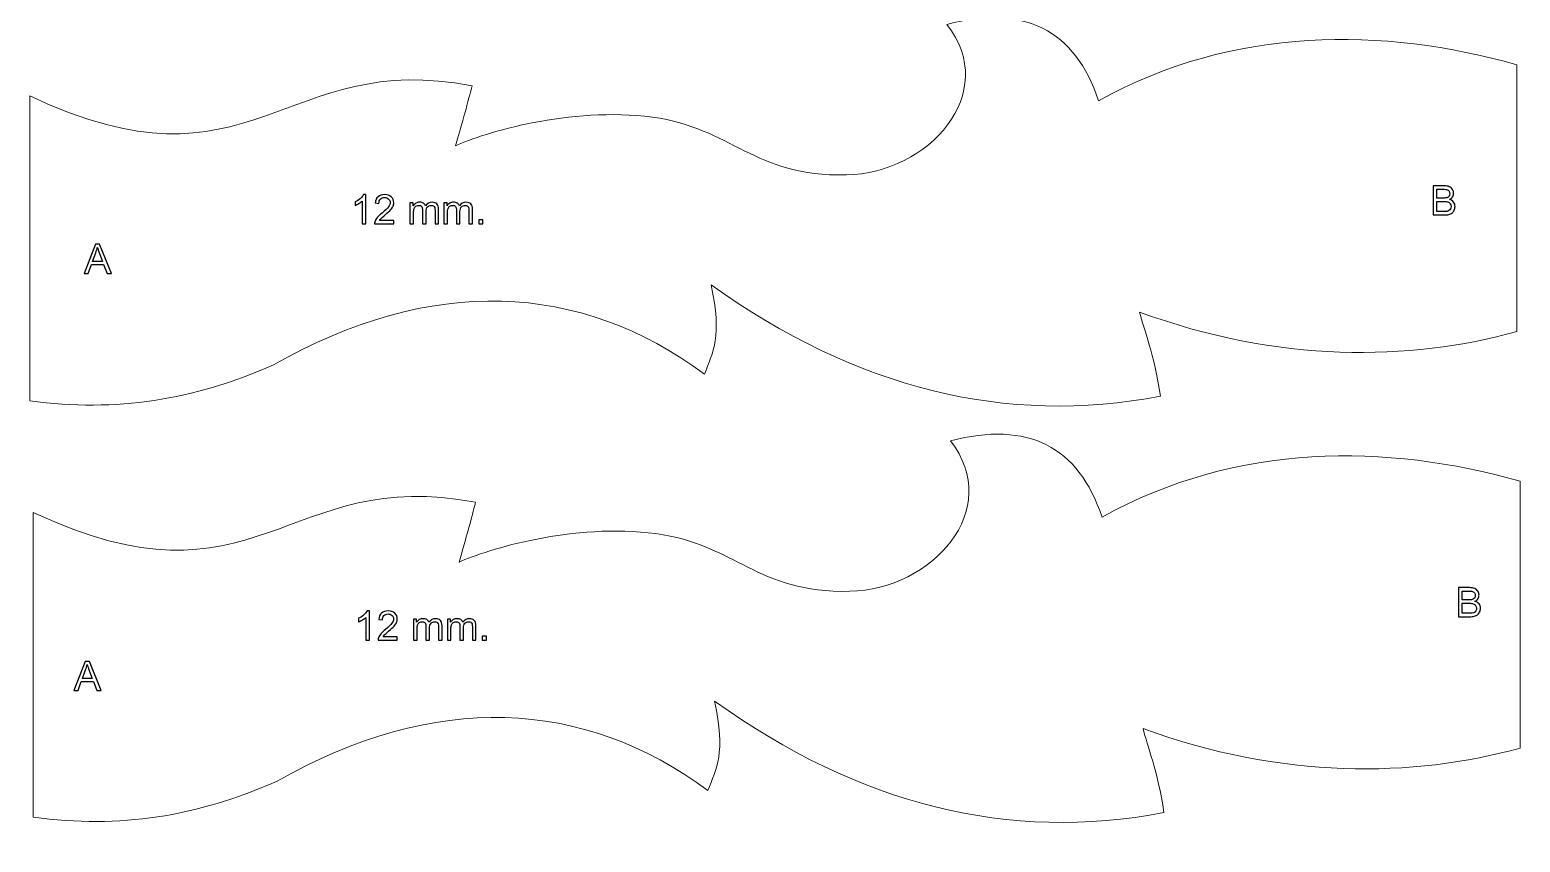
# Model space of a CAD drawing. Header units: centimetres. Extents: x -109.1 to -53.6, y -10 to 49.4.
# Drawn here: x -80.05 to -64.55, y 10.84 to 19.29 of the extents above; entities that cross this region are included whole.
import ezdxf

# ---------------------------------------------------------------- set-up
doc = ezdxf.new("R2010")
doc.units = ezdxf.units.CM
doc.header["$MEASUREMENT"] = 0
doc.layers.add('layer 1', color=7, linetype='Continuous')

msp = doc.modelspace()

# ---------------------------------------------------------------- linework, layer by layer
at = {"layer": 'layer 1', "color": 250, "lineweight": 20}
for points in [[(-80.04749, 18.60328), (-77.72445, 17.50511), (-77.41212, 19.09733), (-75.44757, 18.70823), (-75.44757, 18.70823), (-75.44757, 18.70823), (-75.50472, 18.48154), (-75.61903, 18.08529), (-75.61903, 18.08529), (-75.33091, 18.21797), (-74.42702, 18.49672), (-73.57305, 18.38246), (-73.57305, 18.38246), (-72.73971, 18.27096), (-72.52832, 17.76327), (-71.55567, 17.78232), (-71.55567, 17.78232), (-70.70209, 17.79904), (-69.9494, 18.63287), (-70.5098, 19.34824), (-70.5098, 19.34824), (-69.70293, 19.55677), (-69.17718, 19.29199), (-68.93253, 18.55394), (-68.93253, 18.55394), (-67.51855, 19.33712), (-65.97538, 19.3196), (-64.58377, 18.92855), (-64.58377, 18.92855), (-64.58377, 18.92855), (-64.58377, 16.15178), (-64.58377, 16.15178), (-64.58377, 16.15178), (-65.69308, 15.84069), (-67.07389, 15.82846), (-68.50532, 16.35465), (-68.50532, 16.35465), (-68.46142, 16.17198), (-68.35474, 15.9205), (-68.2882, 15.4802), (-68.2882, 15.4802), (-69.89783, 15.17191), (-71.45612, 15.55857), (-72.96308, 16.64022), (-72.96308, 16.64022), (-72.84363, 16.09314), (-72.94273, 15.94262), (-73.03171, 15.7086), (-73.03171, 15.7086), (-74.3232, 16.67208), (-75.87768, 16.73878), (-77.51228, 15.80578), (-77.51228, 15.80578), (-78.35665, 15.43679), (-79.13835, 15.31196), (-80.04749, 15.43072), (-80.04749, 15.43072), (-80.04749, 15.43072), (-80.04749, 18.60328), (-80.04749, 18.60328)], [(-80.01134, 14.27073), (-77.6883, 13.17256), (-77.37597, 14.76478), (-75.41142, 14.37568), (-75.41142, 14.37568), (-75.41142, 14.37568), (-75.46857, 14.14899), (-75.58288, 13.75274), (-75.58288, 13.75274), (-75.29476, 13.88542), (-74.39087, 14.16417), (-73.53689, 14.04991), (-73.53689, 14.04991), (-72.70357, 13.93841), (-72.49216, 13.43072), (-71.51952, 13.44977), (-71.51952, 13.44977), (-70.66595, 13.46649), (-69.91326, 14.30032), (-70.47365, 15.01569), (-70.47365, 15.01569), (-69.66677, 15.22422), (-69.14104, 14.95944), (-68.89638, 14.22139), (-68.89638, 14.22139), (-67.48239, 15.00457), (-65.93923, 14.98705), (-64.54762, 14.596), (-64.54762, 14.596), (-64.54762, 14.596), (-64.54762, 11.81923), (-64.54762, 11.81923), (-64.54762, 11.81923), (-65.65693, 11.50813), (-67.03775, 11.4959), (-68.46916, 12.0221), (-68.46916, 12.0221), (-68.42527, 11.83943), (-68.31858, 11.58794), (-68.25205, 11.14764), (-68.25205, 11.14764), (-69.86168, 10.83935), (-71.41997, 11.22601), (-72.92693, 12.30767), (-72.92693, 12.30767), (-72.80748, 11.76059), (-72.90659, 11.61006), (-72.99556, 11.37604), (-72.99556, 11.37604), (-74.28705, 12.33953), (-75.84152, 12.40623), (-77.47613, 11.47322), (-77.47613, 11.47322), (-78.32049, 11.10423), (-79.1022, 10.9794), (-80.01134, 11.09816), (-80.01134, 11.09816), (-80.01134, 11.09816), (-80.01134, 14.27073), (-80.01134, 14.27073)]]:
    msp.add_open_spline(points, degree=3, knots=[0, 0, 0, 0, 0.0625, 0.0625, 0.0625, 0.0625, 0.125, 0.125, 0.125, 0.125, 0.1875, 0.1875, 0.1875, 0.1875, 0.25, 0.25, 0.25, 0.25, 0.3125, 0.3125, 0.3125, 0.3125, 0.375, 0.375, 0.375, 0.375, 0.4375, 0.4375, 0.4375, 0.4375, 0.5, 0.5, 0.5, 0.5, 0.5625, 0.5625, 0.5625, 0.5625, 0.625, 0.625, 0.625, 0.625, 0.6875, 0.6875, 0.6875, 0.6875, 0.75, 0.75, 0.75, 0.75, 0.8125, 0.8125, 0.8125, 0.8125, 0.875, 0.875, 0.875, 0.875, 1, 1, 1, 1], dxfattribs=at)
at = {"layer": 'layer 1', "color": 142}
for points, knots in [([(-76.55229, 17.27331), (-76.55229, 17.27331), (-76.58954, 17.27331), (-76.58954, 17.27331), (-76.58954, 17.27331), (-76.58954, 17.27331), (-76.58954, 17.51038), (-76.58954, 17.51038), (-76.58954, 17.51038), (-76.59843, 17.50191), (-76.61028, 17.49344), (-76.62468, 17.48498), (-76.62468, 17.48498), (-76.63949, 17.47609), (-76.65262, 17.46974), (-76.66405, 17.4655), (-76.66405, 17.4655), (-76.66405, 17.4655), (-76.66405, 17.50149), (-76.66405, 17.50149), (-76.66405, 17.50149), (-76.6433, 17.51122), (-76.6251, 17.52308), (-76.60944, 17.53705), (-76.60944, 17.53705), (-76.59377, 17.55102), (-76.58277, 17.56456), (-76.57642, 17.57769), (-76.57642, 17.57769), (-76.57642, 17.57769), (-76.55229, 17.57769), (-76.55229, 17.57769), (-76.55229, 17.57769), (-76.55229, 17.57769), (-76.55229, 17.27331), (-76.55229, 17.27331)], [0, 0, 0, 0, 0.1, 0.1, 0.1, 0.1, 0.2, 0.2, 0.2, 0.2, 0.3, 0.3, 0.3, 0.3, 0.4, 0.4, 0.4, 0.4, 0.5, 0.5, 0.5, 0.5, 0.6, 0.6, 0.6, 0.6, 0.7, 0.7, 0.7, 0.7, 0.8, 0.8, 0.8, 0.8, 1, 1, 1, 1]), ([(-76.26146, 17.30929), (-76.26146, 17.30929), (-76.26146, 17.27331), (-76.26146, 17.27331), (-76.26146, 17.27331), (-76.26146, 17.27331), (-76.46212, 17.27331), (-76.46212, 17.27331), (-76.46212, 17.27331), (-76.46212, 17.2822), (-76.46085, 17.29109), (-76.45746, 17.29913), (-76.45746, 17.29913), (-76.45238, 17.31268), (-76.44434, 17.32623), (-76.43333, 17.33935), (-76.43333, 17.33935), (-76.4219, 17.3529), (-76.40582, 17.36814), (-76.38465, 17.38549), (-76.38465, 17.38549), (-76.35163, 17.41259), (-76.32919, 17.43375), (-76.31776, 17.44942), (-76.31776, 17.44942), (-76.30591, 17.4655), (-76.30041, 17.48032), (-76.30041, 17.49429), (-76.30041, 17.49429), (-76.30041, 17.50911), (-76.30549, 17.52138), (-76.31607, 17.53154), (-76.31607, 17.53154), (-76.32665, 17.5417), (-76.34062, 17.54678), (-76.35756, 17.54678), (-76.35756, 17.54678), (-76.37534, 17.54678), (-76.38973, 17.54128), (-76.40031, 17.5307), (-76.40031, 17.5307), (-76.41132, 17.52011), (-76.4164, 17.50487), (-76.41682, 17.48625), (-76.41682, 17.48625), (-76.41682, 17.48625), (-76.45492, 17.49006), (-76.45492, 17.49006), (-76.45492, 17.49006), (-76.45238, 17.51842), (-76.44265, 17.54043), (-76.42529, 17.55525), (-76.42529, 17.55525), (-76.40836, 17.57007), (-76.3855, 17.57769), (-76.35671, 17.57769), (-76.35671, 17.57769), (-76.3275, 17.57769), (-76.30464, 17.56964), (-76.28771, 17.55356), (-76.28771, 17.55356), (-76.27035, 17.53747), (-76.26188, 17.51715), (-76.26188, 17.49344), (-76.26188, 17.49344), (-76.26188, 17.48117), (-76.26442, 17.46931), (-76.2695, 17.45788), (-76.2695, 17.45788), (-76.27458, 17.44603), (-76.28263, 17.43375), (-76.29406, 17.42063), (-76.29406, 17.42063), (-76.30591, 17.40793), (-76.32496, 17.39015), (-76.35163, 17.36729), (-76.35163, 17.36729), (-76.37407, 17.34866), (-76.38804, 17.33596), (-76.39439, 17.32919), (-76.39439, 17.32919), (-76.40074, 17.32242), (-76.40624, 17.31607), (-76.41047, 17.30929), (-76.41047, 17.30929), (-76.41047, 17.30929), (-76.26146, 17.30929), (-76.26146, 17.30929)], [0, 0, 0, 0, 0.04347826, 0.04347826, 0.04347826, 0.04347826, 0.08695652, 0.08695652, 0.08695652, 0.08695652, 0.13043478, 0.13043478, 0.13043478, 0.13043478, 0.17391304, 0.17391304, 0.17391304, 0.17391304, 0.2173913, 0.2173913, 0.2173913, 0.2173913, 0.26086957, 0.26086957, 0.26086957, 0.26086957, 0.30434783, 0.30434783, 0.30434783, 0.30434783, 0.34782609, 0.34782609, 0.34782609, 0.34782609, 0.39130435, 0.39130435, 0.39130435, 0.39130435, 0.43478261, 0.43478261, 0.43478261, 0.43478261, 0.47826087, 0.47826087, 0.47826087, 0.47826087, 0.52173913, 0.52173913, 0.52173913, 0.52173913, 0.56521739, 0.56521739, 0.56521739, 0.56521739, 0.60869565, 0.60869565, 0.60869565, 0.60869565, 0.65217391, 0.65217391, 0.65217391, 0.65217391, 0.69565217, 0.69565217, 0.69565217, 0.69565217, 0.73913043, 0.73913043, 0.73913043, 0.73913043, 0.7826087, 0.7826087, 0.7826087, 0.7826087, 0.82608696, 0.82608696, 0.82608696, 0.82608696, 0.86956522, 0.86956522, 0.86956522, 0.86956522, 0.91304348, 0.91304348, 0.91304348, 0.91304348, 1, 1, 1, 1]), ([(-76.09382, 17.27331), (-76.09382, 17.27331), (-76.09382, 17.49302), (-76.09382, 17.49302), (-76.09382, 17.49302), (-76.09382, 17.49302), (-76.06038, 17.49302), (-76.06038, 17.49302), (-76.06038, 17.49302), (-76.06038, 17.49302), (-76.06038, 17.46212), (-76.06038, 17.46212), (-76.06038, 17.46212), (-76.0536, 17.4727), (-76.04429, 17.48159), (-76.03286, 17.48794), (-76.03286, 17.48794), (-76.02143, 17.49471), (-76.00873, 17.49768), (-75.99391, 17.49768), (-75.99391, 17.49768), (-75.97783, 17.49768), (-75.96428, 17.49429), (-75.95412, 17.48752), (-75.95412, 17.48752), (-75.94354, 17.48074), (-75.93634, 17.47143), (-75.93211, 17.45958), (-75.93211, 17.45958), (-75.91475, 17.48498), (-75.89189, 17.49768), (-75.86437, 17.49768), (-75.86437, 17.49768), (-75.84236, 17.49768), (-75.82585, 17.49175), (-75.814, 17.4799), (-75.814, 17.4799), (-75.80214, 17.46762), (-75.79622, 17.44899), (-75.79622, 17.42402), (-75.79622, 17.42402), (-75.79622, 17.42402), (-75.79622, 17.27331), (-75.79622, 17.27331), (-75.79622, 17.27331), (-75.79622, 17.27331), (-75.83347, 17.27331), (-75.83347, 17.27331), (-75.83347, 17.27331), (-75.83347, 17.27331), (-75.83347, 17.41174), (-75.83347, 17.41174), (-75.83347, 17.41174), (-75.83347, 17.42656), (-75.83474, 17.43714), (-75.83686, 17.44391), (-75.83686, 17.44391), (-75.8394, 17.45026), (-75.84363, 17.45577), (-75.84998, 17.45958), (-75.84998, 17.45958), (-75.85633, 17.46339), (-75.86395, 17.4655), (-75.87242, 17.4655), (-75.87242, 17.4655), (-75.88808, 17.4655), (-75.90078, 17.46042), (-75.91094, 17.45026), (-75.91094, 17.45026), (-75.9211, 17.4401), (-75.92618, 17.42359), (-75.92618, 17.40073), (-75.92618, 17.40073), (-75.92618, 17.40073), (-75.92618, 17.27331), (-75.92618, 17.27331), (-75.92618, 17.27331), (-75.92618, 17.27331), (-75.96343, 17.27331), (-75.96343, 17.27331), (-75.96343, 17.27331), (-75.96343, 17.27331), (-75.96343, 17.41597), (-75.96343, 17.41597), (-75.96343, 17.41597), (-75.96343, 17.43248), (-75.9664, 17.44476), (-75.97232, 17.45323), (-75.97232, 17.45323), (-75.97867, 17.46127), (-75.98841, 17.4655), (-76.00238, 17.4655), (-76.00238, 17.4655), (-76.01254, 17.4655), (-76.02228, 17.46296), (-76.03117, 17.45746), (-76.03117, 17.45746), (-76.04006, 17.45196), (-76.04683, 17.44391), (-76.05064, 17.43333), (-76.05064, 17.43333), (-76.05445, 17.42232), (-76.05657, 17.40708), (-76.05657, 17.38719), (-76.05657, 17.38719), (-76.05657, 17.38719), (-76.05657, 17.27331), (-76.05657, 17.27331), (-76.05657, 17.27331), (-76.05657, 17.27331), (-76.09382, 17.27331), (-76.09382, 17.27331)], [0, 0, 0, 0, 0.03448276, 0.03448276, 0.03448276, 0.03448276, 0.06896552, 0.06896552, 0.06896552, 0.06896552, 0.10344828, 0.10344828, 0.10344828, 0.10344828, 0.13793103, 0.13793103, 0.13793103, 0.13793103, 0.17241379, 0.17241379, 0.17241379, 0.17241379, 0.20689655, 0.20689655, 0.20689655, 0.20689655, 0.24137931, 0.24137931, 0.24137931, 0.24137931, 0.27586207, 0.27586207, 0.27586207, 0.27586207, 0.31034483, 0.31034483, 0.31034483, 0.31034483, 0.34482759, 0.34482759, 0.34482759, 0.34482759, 0.37931034, 0.37931034, 0.37931034, 0.37931034, 0.4137931, 0.4137931, 0.4137931, 0.4137931, 0.44827586, 0.44827586, 0.44827586, 0.44827586, 0.48275862, 0.48275862, 0.48275862, 0.48275862, 0.51724138, 0.51724138, 0.51724138, 0.51724138, 0.55172414, 0.55172414, 0.55172414, 0.55172414, 0.5862069, 0.5862069, 0.5862069, 0.5862069, 0.62068966, 0.62068966, 0.62068966, 0.62068966, 0.65517241, 0.65517241, 0.65517241, 0.65517241, 0.68965517, 0.68965517, 0.68965517, 0.68965517, 0.72413793, 0.72413793, 0.72413793, 0.72413793, 0.75862069, 0.75862069, 0.75862069, 0.75862069, 0.79310345, 0.79310345, 0.79310345, 0.79310345, 0.82758621, 0.82758621, 0.82758621, 0.82758621, 0.86206897, 0.86206897, 0.86206897, 0.86206897, 0.89655172, 0.89655172, 0.89655172, 0.89655172, 0.93103448, 0.93103448, 0.93103448, 0.93103448, 1, 1, 1, 1]), ([(-75.74118, 17.27331), (-75.74118, 17.27331), (-75.74118, 17.49302), (-75.74118, 17.49302), (-75.74118, 17.49302), (-75.74118, 17.49302), (-75.70774, 17.49302), (-75.70774, 17.49302), (-75.70774, 17.49302), (-75.70774, 17.49302), (-75.70774, 17.46212), (-75.70774, 17.46212), (-75.70774, 17.46212), (-75.70096, 17.4727), (-75.69165, 17.48159), (-75.68022, 17.48794), (-75.68022, 17.48794), (-75.66879, 17.49471), (-75.65609, 17.49768), (-75.64127, 17.49768), (-75.64127, 17.49768), (-75.62519, 17.49768), (-75.61164, 17.49429), (-75.60148, 17.48752), (-75.60148, 17.48752), (-75.5909, 17.48074), (-75.5837, 17.47143), (-75.57947, 17.45958), (-75.57947, 17.45958), (-75.56211, 17.48498), (-75.53925, 17.49768), (-75.51173, 17.49768), (-75.51173, 17.49768), (-75.48972, 17.49768), (-75.47321, 17.49175), (-75.46136, 17.4799), (-75.46136, 17.4799), (-75.4495, 17.46762), (-75.44358, 17.44899), (-75.44358, 17.42402), (-75.44358, 17.42402), (-75.44358, 17.42402), (-75.44358, 17.27331), (-75.44358, 17.27331), (-75.44358, 17.27331), (-75.44358, 17.27331), (-75.48083, 17.27331), (-75.48083, 17.27331), (-75.48083, 17.27331), (-75.48083, 17.27331), (-75.48083, 17.41174), (-75.48083, 17.41174), (-75.48083, 17.41174), (-75.48083, 17.42656), (-75.4821, 17.43714), (-75.48422, 17.44391), (-75.48422, 17.44391), (-75.48676, 17.45026), (-75.49099, 17.45577), (-75.49734, 17.45958), (-75.49734, 17.45958), (-75.50369, 17.46339), (-75.51131, 17.4655), (-75.51978, 17.4655), (-75.51978, 17.4655), (-75.53544, 17.4655), (-75.54814, 17.46042), (-75.5583, 17.45026), (-75.5583, 17.45026), (-75.56846, 17.4401), (-75.57354, 17.42359), (-75.57354, 17.40073), (-75.57354, 17.40073), (-75.57354, 17.40073), (-75.57354, 17.27331), (-75.57354, 17.27331), (-75.57354, 17.27331), (-75.57354, 17.27331), (-75.61079, 17.27331), (-75.61079, 17.27331), (-75.61079, 17.27331), (-75.61079, 17.27331), (-75.61079, 17.41597), (-75.61079, 17.41597), (-75.61079, 17.41597), (-75.61079, 17.43248), (-75.61376, 17.44476), (-75.61968, 17.45323), (-75.61968, 17.45323), (-75.62603, 17.46127), (-75.63577, 17.4655), (-75.64974, 17.4655), (-75.64974, 17.4655), (-75.6599, 17.4655), (-75.66964, 17.46296), (-75.67853, 17.45746), (-75.67853, 17.45746), (-75.68742, 17.45196), (-75.69419, 17.44391), (-75.698, 17.43333), (-75.698, 17.43333), (-75.70181, 17.42232), (-75.70393, 17.40708), (-75.70393, 17.38719), (-75.70393, 17.38719), (-75.70393, 17.38719), (-75.70393, 17.27331), (-75.70393, 17.27331), (-75.70393, 17.27331), (-75.70393, 17.27331), (-75.74118, 17.27331), (-75.74118, 17.27331)], [0, 0, 0, 0, 0.03448276, 0.03448276, 0.03448276, 0.03448276, 0.06896552, 0.06896552, 0.06896552, 0.06896552, 0.10344828, 0.10344828, 0.10344828, 0.10344828, 0.13793103, 0.13793103, 0.13793103, 0.13793103, 0.17241379, 0.17241379, 0.17241379, 0.17241379, 0.20689655, 0.20689655, 0.20689655, 0.20689655, 0.24137931, 0.24137931, 0.24137931, 0.24137931, 0.27586207, 0.27586207, 0.27586207, 0.27586207, 0.31034483, 0.31034483, 0.31034483, 0.31034483, 0.34482759, 0.34482759, 0.34482759, 0.34482759, 0.37931034, 0.37931034, 0.37931034, 0.37931034, 0.4137931, 0.4137931, 0.4137931, 0.4137931, 0.44827586, 0.44827586, 0.44827586, 0.44827586, 0.48275862, 0.48275862, 0.48275862, 0.48275862, 0.51724138, 0.51724138, 0.51724138, 0.51724138, 0.55172414, 0.55172414, 0.55172414, 0.55172414, 0.5862069, 0.5862069, 0.5862069, 0.5862069, 0.62068966, 0.62068966, 0.62068966, 0.62068966, 0.65517241, 0.65517241, 0.65517241, 0.65517241, 0.68965517, 0.68965517, 0.68965517, 0.68965517, 0.72413793, 0.72413793, 0.72413793, 0.72413793, 0.75862069, 0.75862069, 0.75862069, 0.75862069, 0.79310345, 0.79310345, 0.79310345, 0.79310345, 0.82758621, 0.82758621, 0.82758621, 0.82758621, 0.86206897, 0.86206897, 0.86206897, 0.86206897, 0.89655172, 0.89655172, 0.89655172, 0.89655172, 0.93103448, 0.93103448, 0.93103448, 0.93103448, 1, 1, 1, 1]), ([(-75.37796, 17.27331), (-75.37796, 17.27331), (-75.37796, 17.31564), (-75.37796, 17.31564), (-75.37796, 17.31564), (-75.37796, 17.31564), (-75.33562, 17.31564), (-75.33562, 17.31564), (-75.33562, 17.31564), (-75.33562, 17.31564), (-75.33562, 17.27331), (-75.33562, 17.27331), (-75.33562, 17.27331), (-75.33562, 17.27331), (-75.37796, 17.27331), (-75.37796, 17.27331)], [0, 0, 0, 0, 0.2, 0.2, 0.2, 0.2, 0.4, 0.4, 0.4, 0.4, 0.6, 0.6, 0.6, 0.6, 1, 1, 1, 1]), ([(-76.51613, 12.94076), (-76.51613, 12.94076), (-76.55338, 12.94076), (-76.55338, 12.94076), (-76.55338, 12.94076), (-76.55338, 12.94076), (-76.55338, 13.17783), (-76.55338, 13.17783), (-76.55338, 13.17783), (-76.56227, 13.16936), (-76.57412, 13.16089), (-76.58852, 13.15243), (-76.58852, 13.15243), (-76.60333, 13.14354), (-76.61646, 13.13719), (-76.62789, 13.13295), (-76.62789, 13.13295), (-76.62789, 13.13295), (-76.62789, 13.16894), (-76.62789, 13.16894), (-76.62789, 13.16894), (-76.60714, 13.17867), (-76.58894, 13.19053), (-76.57328, 13.2045), (-76.57328, 13.2045), (-76.55761, 13.21847), (-76.54661, 13.23201), (-76.54026, 13.24514), (-76.54026, 13.24514), (-76.54026, 13.24514), (-76.51613, 13.24514), (-76.51613, 13.24514), (-76.51613, 13.24514), (-76.51613, 13.24514), (-76.51613, 12.94076), (-76.51613, 12.94076)], [0, 0, 0, 0, 0.1, 0.1, 0.1, 0.1, 0.2, 0.2, 0.2, 0.2, 0.3, 0.3, 0.3, 0.3, 0.4, 0.4, 0.4, 0.4, 0.5, 0.5, 0.5, 0.5, 0.6, 0.6, 0.6, 0.6, 0.7, 0.7, 0.7, 0.7, 0.8, 0.8, 0.8, 0.8, 1, 1, 1, 1]), ([(-76.2253, 12.97674), (-76.2253, 12.97674), (-76.2253, 12.94076), (-76.2253, 12.94076), (-76.2253, 12.94076), (-76.2253, 12.94076), (-76.42596, 12.94076), (-76.42596, 12.94076), (-76.42596, 12.94076), (-76.42596, 12.94965), (-76.42469, 12.95854), (-76.4213, 12.96658), (-76.4213, 12.96658), (-76.41622, 12.98013), (-76.40818, 12.99368), (-76.39717, 13.0068), (-76.39717, 13.0068), (-76.38574, 13.02035), (-76.36966, 13.03559), (-76.34849, 13.05294), (-76.34849, 13.05294), (-76.31547, 13.08004), (-76.29303, 13.1012), (-76.2816, 13.11687), (-76.2816, 13.11687), (-76.26975, 13.13295), (-76.26425, 13.14777), (-76.26425, 13.16174), (-76.26425, 13.16174), (-76.26425, 13.17656), (-76.26933, 13.18883), (-76.27991, 13.19899), (-76.27991, 13.19899), (-76.29049, 13.20915), (-76.30446, 13.21423), (-76.3214, 13.21423), (-76.3214, 13.21423), (-76.33918, 13.21423), (-76.35357, 13.20873), (-76.36415, 13.19815), (-76.36415, 13.19815), (-76.37516, 13.18756), (-76.38024, 13.17232), (-76.38066, 13.1537), (-76.38066, 13.1537), (-76.38066, 13.1537), (-76.41876, 13.15751), (-76.41876, 13.15751), (-76.41876, 13.15751), (-76.41622, 13.18587), (-76.40649, 13.20788), (-76.38913, 13.2227), (-76.38913, 13.2227), (-76.3722, 13.23752), (-76.34934, 13.24514), (-76.32055, 13.24514), (-76.32055, 13.24514), (-76.29134, 13.24514), (-76.26848, 13.23709), (-76.25155, 13.22101), (-76.25155, 13.22101), (-76.23419, 13.20492), (-76.22572, 13.1846), (-76.22572, 13.16089), (-76.22572, 13.16089), (-76.22572, 13.14862), (-76.22826, 13.13676), (-76.23334, 13.12533), (-76.23334, 13.12533), (-76.23842, 13.11348), (-76.24647, 13.1012), (-76.2579, 13.08808), (-76.2579, 13.08808), (-76.26975, 13.07538), (-76.2888, 13.0576), (-76.31547, 13.03474), (-76.31547, 13.03474), (-76.33791, 13.01611), (-76.35188, 13.00341), (-76.35823, 12.99664), (-76.35823, 12.99664), (-76.36458, 12.98987), (-76.37008, 12.98352), (-76.37431, 12.97674), (-76.37431, 12.97674), (-76.37431, 12.97674), (-76.2253, 12.97674), (-76.2253, 12.97674)], [0, 0, 0, 0, 0.04347826, 0.04347826, 0.04347826, 0.04347826, 0.08695652, 0.08695652, 0.08695652, 0.08695652, 0.13043478, 0.13043478, 0.13043478, 0.13043478, 0.17391304, 0.17391304, 0.17391304, 0.17391304, 0.2173913, 0.2173913, 0.2173913, 0.2173913, 0.26086957, 0.26086957, 0.26086957, 0.26086957, 0.30434783, 0.30434783, 0.30434783, 0.30434783, 0.34782609, 0.34782609, 0.34782609, 0.34782609, 0.39130435, 0.39130435, 0.39130435, 0.39130435, 0.43478261, 0.43478261, 0.43478261, 0.43478261, 0.47826087, 0.47826087, 0.47826087, 0.47826087, 0.52173913, 0.52173913, 0.52173913, 0.52173913, 0.56521739, 0.56521739, 0.56521739, 0.56521739, 0.60869565, 0.60869565, 0.60869565, 0.60869565, 0.65217391, 0.65217391, 0.65217391, 0.65217391, 0.69565217, 0.69565217, 0.69565217, 0.69565217, 0.73913043, 0.73913043, 0.73913043, 0.73913043, 0.7826087, 0.7826087, 0.7826087, 0.7826087, 0.82608696, 0.82608696, 0.82608696, 0.82608696, 0.86956522, 0.86956522, 0.86956522, 0.86956522, 0.91304348, 0.91304348, 0.91304348, 0.91304348, 1, 1, 1, 1]), ([(-76.05766, 12.94076), (-76.05766, 12.94076), (-76.05766, 13.16047), (-76.05766, 13.16047), (-76.05766, 13.16047), (-76.05766, 13.16047), (-76.02422, 13.16047), (-76.02422, 13.16047), (-76.02422, 13.16047), (-76.02422, 13.16047), (-76.02422, 13.12957), (-76.02422, 13.12957), (-76.02422, 13.12957), (-76.01744, 13.14015), (-76.00813, 13.14904), (-75.9967, 13.15539), (-75.9967, 13.15539), (-75.98527, 13.16216), (-75.97257, 13.16513), (-75.95775, 13.16513), (-75.95775, 13.16513), (-75.94167, 13.16513), (-75.92812, 13.16174), (-75.91796, 13.15497), (-75.91796, 13.15497), (-75.90738, 13.14819), (-75.90018, 13.13888), (-75.89595, 13.12703), (-75.89595, 13.12703), (-75.87859, 13.15243), (-75.85573, 13.16513), (-75.82821, 13.16513), (-75.82821, 13.16513), (-75.8062, 13.16513), (-75.78969, 13.1592), (-75.77784, 13.14735), (-75.77784, 13.14735), (-75.76598, 13.13507), (-75.76006, 13.11644), (-75.76006, 13.09147), (-75.76006, 13.09147), (-75.76006, 13.09147), (-75.76006, 12.94076), (-75.76006, 12.94076), (-75.76006, 12.94076), (-75.76006, 12.94076), (-75.79731, 12.94076), (-75.79731, 12.94076), (-75.79731, 12.94076), (-75.79731, 12.94076), (-75.79731, 13.07919), (-75.79731, 13.07919), (-75.79731, 13.07919), (-75.79731, 13.09401), (-75.79858, 13.10459), (-75.8007, 13.11136), (-75.8007, 13.11136), (-75.80324, 13.11771), (-75.80747, 13.12322), (-75.81382, 13.12703), (-75.81382, 13.12703), (-75.82017, 13.13084), (-75.82779, 13.13295), (-75.83626, 13.13295), (-75.83626, 13.13295), (-75.85192, 13.13295), (-75.86462, 13.12787), (-75.87478, 13.11771), (-75.87478, 13.11771), (-75.88494, 13.10755), (-75.89002, 13.09104), (-75.89002, 13.06818), (-75.89002, 13.06818), (-75.89002, 13.06818), (-75.89002, 12.94076), (-75.89002, 12.94076), (-75.89002, 12.94076), (-75.89002, 12.94076), (-75.92727, 12.94076), (-75.92727, 12.94076), (-75.92727, 12.94076), (-75.92727, 12.94076), (-75.92727, 13.08342), (-75.92727, 13.08342), (-75.92727, 13.08342), (-75.92727, 13.09993), (-75.93024, 13.11221), (-75.93616, 13.12068), (-75.93616, 13.12068), (-75.94251, 13.12872), (-75.95225, 13.13295), (-75.96622, 13.13295), (-75.96622, 13.13295), (-75.97638, 13.13295), (-75.98612, 13.13041), (-75.99501, 13.12491), (-75.99501, 13.12491), (-76.0039, 13.11941), (-76.01067, 13.11136), (-76.01448, 13.10078), (-76.01448, 13.10078), (-76.01829, 13.08977), (-76.02041, 13.07453), (-76.02041, 13.05464), (-76.02041, 13.05464), (-76.02041, 13.05464), (-76.02041, 12.94076), (-76.02041, 12.94076), (-76.02041, 12.94076), (-76.02041, 12.94076), (-76.05766, 12.94076), (-76.05766, 12.94076)], [0, 0, 0, 0, 0.03448276, 0.03448276, 0.03448276, 0.03448276, 0.06896552, 0.06896552, 0.06896552, 0.06896552, 0.10344828, 0.10344828, 0.10344828, 0.10344828, 0.13793103, 0.13793103, 0.13793103, 0.13793103, 0.17241379, 0.17241379, 0.17241379, 0.17241379, 0.20689655, 0.20689655, 0.20689655, 0.20689655, 0.24137931, 0.24137931, 0.24137931, 0.24137931, 0.27586207, 0.27586207, 0.27586207, 0.27586207, 0.31034483, 0.31034483, 0.31034483, 0.31034483, 0.34482759, 0.34482759, 0.34482759, 0.34482759, 0.37931034, 0.37931034, 0.37931034, 0.37931034, 0.4137931, 0.4137931, 0.4137931, 0.4137931, 0.44827586, 0.44827586, 0.44827586, 0.44827586, 0.48275862, 0.48275862, 0.48275862, 0.48275862, 0.51724138, 0.51724138, 0.51724138, 0.51724138, 0.55172414, 0.55172414, 0.55172414, 0.55172414, 0.5862069, 0.5862069, 0.5862069, 0.5862069, 0.62068966, 0.62068966, 0.62068966, 0.62068966, 0.65517241, 0.65517241, 0.65517241, 0.65517241, 0.68965517, 0.68965517, 0.68965517, 0.68965517, 0.72413793, 0.72413793, 0.72413793, 0.72413793, 0.75862069, 0.75862069, 0.75862069, 0.75862069, 0.79310345, 0.79310345, 0.79310345, 0.79310345, 0.82758621, 0.82758621, 0.82758621, 0.82758621, 0.86206897, 0.86206897, 0.86206897, 0.86206897, 0.89655172, 0.89655172, 0.89655172, 0.89655172, 0.93103448, 0.93103448, 0.93103448, 0.93103448, 1, 1, 1, 1]), ([(-75.70502, 12.94076), (-75.70502, 12.94076), (-75.70502, 13.16047), (-75.70502, 13.16047), (-75.70502, 13.16047), (-75.70502, 13.16047), (-75.67158, 13.16047), (-75.67158, 13.16047), (-75.67158, 13.16047), (-75.67158, 13.16047), (-75.67158, 13.12957), (-75.67158, 13.12957), (-75.67158, 13.12957), (-75.6648, 13.14015), (-75.65549, 13.14904), (-75.64406, 13.15539), (-75.64406, 13.15539), (-75.63263, 13.16216), (-75.61993, 13.16513), (-75.60511, 13.16513), (-75.60511, 13.16513), (-75.58903, 13.16513), (-75.57548, 13.16174), (-75.56532, 13.15497), (-75.56532, 13.15497), (-75.55474, 13.14819), (-75.54754, 13.13888), (-75.54331, 13.12703), (-75.54331, 13.12703), (-75.52595, 13.15243), (-75.50309, 13.16513), (-75.47557, 13.16513), (-75.47557, 13.16513), (-75.45356, 13.16513), (-75.43705, 13.1592), (-75.4252, 13.14735), (-75.4252, 13.14735), (-75.41334, 13.13507), (-75.40742, 13.11644), (-75.40742, 13.09147), (-75.40742, 13.09147), (-75.40742, 13.09147), (-75.40742, 12.94076), (-75.40742, 12.94076), (-75.40742, 12.94076), (-75.40742, 12.94076), (-75.44467, 12.94076), (-75.44467, 12.94076), (-75.44467, 12.94076), (-75.44467, 12.94076), (-75.44467, 13.07919), (-75.44467, 13.07919), (-75.44467, 13.07919), (-75.44467, 13.09401), (-75.44594, 13.10459), (-75.44806, 13.11136), (-75.44806, 13.11136), (-75.4506, 13.11771), (-75.45483, 13.12322), (-75.46118, 13.12703), (-75.46118, 13.12703), (-75.46753, 13.13084), (-75.47515, 13.13295), (-75.48362, 13.13295), (-75.48362, 13.13295), (-75.49928, 13.13295), (-75.51198, 13.12787), (-75.52214, 13.11771), (-75.52214, 13.11771), (-75.5323, 13.10755), (-75.53738, 13.09104), (-75.53738, 13.06818), (-75.53738, 13.06818), (-75.53738, 13.06818), (-75.53738, 12.94076), (-75.53738, 12.94076), (-75.53738, 12.94076), (-75.53738, 12.94076), (-75.57463, 12.94076), (-75.57463, 12.94076), (-75.57463, 12.94076), (-75.57463, 12.94076), (-75.57463, 13.08342), (-75.57463, 13.08342), (-75.57463, 13.08342), (-75.57463, 13.09993), (-75.5776, 13.11221), (-75.58352, 13.12068), (-75.58352, 13.12068), (-75.58987, 13.12872), (-75.59961, 13.13295), (-75.61358, 13.13295), (-75.61358, 13.13295), (-75.62374, 13.13295), (-75.63348, 13.13041), (-75.64237, 13.12491), (-75.64237, 13.12491), (-75.65126, 13.11941), (-75.65803, 13.11136), (-75.66184, 13.10078), (-75.66184, 13.10078), (-75.66565, 13.08977), (-75.66777, 13.07453), (-75.66777, 13.05464), (-75.66777, 13.05464), (-75.66777, 13.05464), (-75.66777, 12.94076), (-75.66777, 12.94076), (-75.66777, 12.94076), (-75.66777, 12.94076), (-75.70502, 12.94076), (-75.70502, 12.94076)], [0, 0, 0, 0, 0.03448276, 0.03448276, 0.03448276, 0.03448276, 0.06896552, 0.06896552, 0.06896552, 0.06896552, 0.10344828, 0.10344828, 0.10344828, 0.10344828, 0.13793103, 0.13793103, 0.13793103, 0.13793103, 0.17241379, 0.17241379, 0.17241379, 0.17241379, 0.20689655, 0.20689655, 0.20689655, 0.20689655, 0.24137931, 0.24137931, 0.24137931, 0.24137931, 0.27586207, 0.27586207, 0.27586207, 0.27586207, 0.31034483, 0.31034483, 0.31034483, 0.31034483, 0.34482759, 0.34482759, 0.34482759, 0.34482759, 0.37931034, 0.37931034, 0.37931034, 0.37931034, 0.4137931, 0.4137931, 0.4137931, 0.4137931, 0.44827586, 0.44827586, 0.44827586, 0.44827586, 0.48275862, 0.48275862, 0.48275862, 0.48275862, 0.51724138, 0.51724138, 0.51724138, 0.51724138, 0.55172414, 0.55172414, 0.55172414, 0.55172414, 0.5862069, 0.5862069, 0.5862069, 0.5862069, 0.62068966, 0.62068966, 0.62068966, 0.62068966, 0.65517241, 0.65517241, 0.65517241, 0.65517241, 0.68965517, 0.68965517, 0.68965517, 0.68965517, 0.72413793, 0.72413793, 0.72413793, 0.72413793, 0.75862069, 0.75862069, 0.75862069, 0.75862069, 0.79310345, 0.79310345, 0.79310345, 0.79310345, 0.82758621, 0.82758621, 0.82758621, 0.82758621, 0.86206897, 0.86206897, 0.86206897, 0.86206897, 0.89655172, 0.89655172, 0.89655172, 0.89655172, 0.93103448, 0.93103448, 0.93103448, 0.93103448, 1, 1, 1, 1]), ([(-75.3418, 12.94076), (-75.3418, 12.94076), (-75.3418, 12.98309), (-75.3418, 12.98309), (-75.3418, 12.98309), (-75.3418, 12.98309), (-75.29946, 12.98309), (-75.29946, 12.98309), (-75.29946, 12.98309), (-75.29946, 12.98309), (-75.29946, 12.94076), (-75.29946, 12.94076), (-75.29946, 12.94076), (-75.29946, 12.94076), (-75.3418, 12.94076), (-75.3418, 12.94076)], [0, 0, 0, 0, 0.2, 0.2, 0.2, 0.2, 0.4, 0.4, 0.4, 0.4, 0.6, 0.6, 0.6, 0.6, 1, 1, 1, 1])]:
    msp.add_open_spline(points, degree=3, knots=knots, dxfattribs=at)
at = {"layer": 'layer 1', "color": 242}
for points, knots in [([(-65.45421, 17.36555), (-65.45421, 17.36555), (-65.45421, 17.66866), (-65.45421, 17.66866), (-65.45421, 17.66866), (-65.45421, 17.66866), (-65.34033, 17.66866), (-65.34033, 17.66866), (-65.34033, 17.66866), (-65.31705, 17.66866), (-65.29884, 17.66569), (-65.28487, 17.65934), (-65.28487, 17.65934), (-65.27048, 17.65342), (-65.2599, 17.64368), (-65.25185, 17.63098), (-65.25185, 17.63098), (-65.24381, 17.61828), (-65.24, 17.60516), (-65.24, 17.59119), (-65.24, 17.59119), (-65.24, 17.57806), (-65.24339, 17.56579), (-65.25058, 17.55436), (-65.25058, 17.55436), (-65.25736, 17.54293), (-65.26794, 17.53404), (-65.28233, 17.52684), (-65.28233, 17.52684), (-65.26413, 17.52134), (-65.24974, 17.51245), (-65.24, 17.49932), (-65.24, 17.49932), (-65.23026, 17.4862), (-65.22518, 17.47096), (-65.22518, 17.4536), (-65.22518, 17.4536), (-65.22518, 17.43921), (-65.22815, 17.42609), (-65.23407, 17.41381), (-65.23407, 17.41381), (-65.24042, 17.40153), (-65.24762, 17.39222), (-65.25651, 17.38545), (-65.25651, 17.38545), (-65.2654, 17.3791), (-65.27641, 17.37402), (-65.28953, 17.37063), (-65.28953, 17.37063), (-65.30308, 17.36724), (-65.31916, 17.36555), (-65.33864, 17.36555), (-65.33864, 17.36555), (-65.33864, 17.36555), (-65.45421, 17.36555), (-65.45421, 17.36555)], [0, 0, 0, 0, 0.06666667, 0.06666667, 0.06666667, 0.06666667, 0.13333333, 0.13333333, 0.13333333, 0.13333333, 0.2, 0.2, 0.2, 0.2, 0.26666667, 0.26666667, 0.26666667, 0.26666667, 0.33333333, 0.33333333, 0.33333333, 0.33333333, 0.4, 0.4, 0.4, 0.4, 0.46666667, 0.46666667, 0.46666667, 0.46666667, 0.53333333, 0.53333333, 0.53333333, 0.53333333, 0.6, 0.6, 0.6, 0.6, 0.66666667, 0.66666667, 0.66666667, 0.66666667, 0.73333333, 0.73333333, 0.73333333, 0.73333333, 0.8, 0.8, 0.8, 0.8, 0.86666667, 0.86666667, 0.86666667, 0.86666667, 1, 1, 1, 1]), ([(-65.41399, 17.54123), (-65.41399, 17.54123), (-65.34837, 17.54123), (-65.34837, 17.54123), (-65.34837, 17.54123), (-65.33059, 17.54123), (-65.31789, 17.5425), (-65.31027, 17.54462), (-65.31027, 17.54462), (-65.30011, 17.54801), (-65.29249, 17.55266), (-65.28699, 17.55986), (-65.28699, 17.55986), (-65.28191, 17.56706), (-65.27937, 17.57595), (-65.27937, 17.58653), (-65.27937, 17.58653), (-65.27937, 17.59627), (-65.28191, 17.60516), (-65.28657, 17.61278), (-65.28657, 17.61278), (-65.29165, 17.6204), (-65.29842, 17.6259), (-65.30731, 17.62844), (-65.30731, 17.62844), (-65.3162, 17.6314), (-65.33144, 17.63267), (-65.35345, 17.63267), (-65.35345, 17.63267), (-65.35345, 17.63267), (-65.41399, 17.63267), (-65.41399, 17.63267), (-65.41399, 17.63267), (-65.41399, 17.63267), (-65.41399, 17.54123), (-65.41399, 17.54123)], [0, 0, 0, 0, 0.1, 0.1, 0.1, 0.1, 0.2, 0.2, 0.2, 0.2, 0.3, 0.3, 0.3, 0.3, 0.4, 0.4, 0.4, 0.4, 0.5, 0.5, 0.5, 0.5, 0.6, 0.6, 0.6, 0.6, 0.7, 0.7, 0.7, 0.7, 0.8, 0.8, 0.8, 0.8, 1, 1, 1, 1]), ([(-65.41399, 17.40153), (-65.41399, 17.40153), (-65.33864, 17.40153), (-65.33864, 17.40153), (-65.33864, 17.40153), (-65.32551, 17.40153), (-65.31662, 17.40196), (-65.31112, 17.4028), (-65.31112, 17.4028), (-65.30181, 17.4045), (-65.29419, 17.40704), (-65.28826, 17.41127), (-65.28826, 17.41127), (-65.28191, 17.41508), (-65.27683, 17.42058), (-65.2726, 17.42778), (-65.2726, 17.42778), (-65.26879, 17.4354), (-65.26667, 17.44387), (-65.26667, 17.4536), (-65.26667, 17.4536), (-65.26667, 17.46461), (-65.26963, 17.47435), (-65.27556, 17.48281), (-65.27556, 17.48281), (-65.28106, 17.49128), (-65.28911, 17.49721), (-65.29969, 17.50059), (-65.29969, 17.50059), (-65.30985, 17.50398), (-65.32467, 17.50567), (-65.34372, 17.50567), (-65.34372, 17.50567), (-65.34372, 17.50567), (-65.41399, 17.50567), (-65.41399, 17.50567), (-65.41399, 17.50567), (-65.41399, 17.50567), (-65.41399, 17.40153), (-65.41399, 17.40153)], [0, 0, 0, 0, 0.09090909, 0.09090909, 0.09090909, 0.09090909, 0.18181818, 0.18181818, 0.18181818, 0.18181818, 0.27272727, 0.27272727, 0.27272727, 0.27272727, 0.36363636, 0.36363636, 0.36363636, 0.36363636, 0.45454545, 0.45454545, 0.45454545, 0.45454545, 0.54545455, 0.54545455, 0.54545455, 0.54545455, 0.63636364, 0.63636364, 0.63636364, 0.63636364, 0.72727273, 0.72727273, 0.72727273, 0.72727273, 0.81818182, 0.81818182, 0.81818182, 0.81818182, 1, 1, 1, 1]), ([(-79.48242, 16.757), (-79.48242, 16.757), (-79.36558, 17.06011), (-79.36558, 17.06011), (-79.36558, 17.06011), (-79.36558, 17.06011), (-79.3224, 17.06011), (-79.3224, 17.06011), (-79.3224, 17.06011), (-79.3224, 17.06011), (-79.19836, 16.757), (-79.19836, 16.757), (-79.19836, 16.757), (-79.19836, 16.757), (-79.24408, 16.757), (-79.24408, 16.757), (-79.24408, 16.757), (-79.24408, 16.757), (-79.27964, 16.84886), (-79.27964, 16.84886), (-79.27964, 16.84886), (-79.27964, 16.84886), (-79.40622, 16.84886), (-79.40622, 16.84886), (-79.40622, 16.84886), (-79.40622, 16.84886), (-79.43966, 16.757), (-79.43966, 16.757), (-79.43966, 16.757), (-79.43966, 16.757), (-79.48242, 16.757), (-79.48242, 16.757)], [0, 0, 0, 0, 0.11111111, 0.11111111, 0.11111111, 0.11111111, 0.22222222, 0.22222222, 0.22222222, 0.22222222, 0.33333333, 0.33333333, 0.33333333, 0.33333333, 0.44444444, 0.44444444, 0.44444444, 0.44444444, 0.55555556, 0.55555556, 0.55555556, 0.55555556, 0.66666667, 0.66666667, 0.66666667, 0.66666667, 0.77777778, 0.77777778, 0.77777778, 0.77777778, 1, 1, 1, 1]), ([(-79.39479, 16.88146), (-79.39479, 16.88146), (-79.29192, 16.88146), (-79.29192, 16.88146), (-79.29192, 16.88146), (-79.29192, 16.88146), (-79.32367, 16.96528), (-79.32367, 16.96528), (-79.32367, 16.96528), (-79.3334, 16.99068), (-79.3406, 17.01185), (-79.34526, 17.02836), (-79.34526, 17.02836), (-79.34907, 17.00888), (-79.35457, 16.98941), (-79.36134, 16.97036), (-79.36134, 16.97036), (-79.36134, 16.97036), (-79.39479, 16.88146), (-79.39479, 16.88146)], [0, 0, 0, 0, 0.16666667, 0.16666667, 0.16666667, 0.16666667, 0.33333333, 0.33333333, 0.33333333, 0.33333333, 0.5, 0.5, 0.5, 0.5, 0.66666667, 0.66666667, 0.66666667, 0.66666667, 1, 1, 1, 1]), ([(-65.18963, 13.18513), (-65.18963, 13.18513), (-65.18963, 13.48824), (-65.18963, 13.48824), (-65.18963, 13.48824), (-65.18963, 13.48824), (-65.07575, 13.48824), (-65.07575, 13.48824), (-65.07575, 13.48824), (-65.05247, 13.48824), (-65.03426, 13.48527), (-65.02029, 13.47892), (-65.02029, 13.47892), (-65.0059, 13.473), (-64.99532, 13.46326), (-64.98727, 13.45056), (-64.98727, 13.45056), (-64.97923, 13.43786), (-64.97542, 13.42474), (-64.97542, 13.41077), (-64.97542, 13.41077), (-64.97542, 13.39764), (-64.97881, 13.38537), (-64.986, 13.37394), (-64.986, 13.37394), (-64.99278, 13.36251), (-65.00336, 13.35362), (-65.01775, 13.34642), (-65.01775, 13.34642), (-64.99955, 13.34092), (-64.98516, 13.33203), (-64.97542, 13.3189), (-64.97542, 13.3189), (-64.96568, 13.30578), (-64.9606, 13.29054), (-64.9606, 13.27318), (-64.9606, 13.27318), (-64.9606, 13.25879), (-64.96357, 13.24567), (-64.96949, 13.23339), (-64.96949, 13.23339), (-64.97584, 13.22111), (-64.98304, 13.2118), (-64.99193, 13.20503), (-64.99193, 13.20503), (-65.00082, 13.19868), (-65.01183, 13.1936), (-65.02495, 13.19021), (-65.02495, 13.19021), (-65.0385, 13.18682), (-65.05458, 13.18513), (-65.07406, 13.18513), (-65.07406, 13.18513), (-65.07406, 13.18513), (-65.18963, 13.18513), (-65.18963, 13.18513)], [0, 0, 0, 0, 0.06666667, 0.06666667, 0.06666667, 0.06666667, 0.13333333, 0.13333333, 0.13333333, 0.13333333, 0.2, 0.2, 0.2, 0.2, 0.26666667, 0.26666667, 0.26666667, 0.26666667, 0.33333333, 0.33333333, 0.33333333, 0.33333333, 0.4, 0.4, 0.4, 0.4, 0.46666667, 0.46666667, 0.46666667, 0.46666667, 0.53333333, 0.53333333, 0.53333333, 0.53333333, 0.6, 0.6, 0.6, 0.6, 0.66666667, 0.66666667, 0.66666667, 0.66666667, 0.73333333, 0.73333333, 0.73333333, 0.73333333, 0.8, 0.8, 0.8, 0.8, 0.86666667, 0.86666667, 0.86666667, 0.86666667, 1, 1, 1, 1]), ([(-65.14941, 13.36081), (-65.14941, 13.36081), (-65.08379, 13.36081), (-65.08379, 13.36081), (-65.08379, 13.36081), (-65.06601, 13.36081), (-65.05331, 13.36208), (-65.04569, 13.3642), (-65.04569, 13.3642), (-65.03553, 13.36759), (-65.02791, 13.37224), (-65.02241, 13.37944), (-65.02241, 13.37944), (-65.01733, 13.38664), (-65.01479, 13.39553), (-65.01479, 13.40611), (-65.01479, 13.40611), (-65.01479, 13.41585), (-65.01733, 13.42474), (-65.02199, 13.43236), (-65.02199, 13.43236), (-65.02707, 13.43998), (-65.03384, 13.44548), (-65.04273, 13.44802), (-65.04273, 13.44802), (-65.05162, 13.45098), (-65.06686, 13.45225), (-65.08887, 13.45225), (-65.08887, 13.45225), (-65.08887, 13.45225), (-65.14941, 13.45225), (-65.14941, 13.45225), (-65.14941, 13.45225), (-65.14941, 13.45225), (-65.14941, 13.36081), (-65.14941, 13.36081)], [0, 0, 0, 0, 0.1, 0.1, 0.1, 0.1, 0.2, 0.2, 0.2, 0.2, 0.3, 0.3, 0.3, 0.3, 0.4, 0.4, 0.4, 0.4, 0.5, 0.5, 0.5, 0.5, 0.6, 0.6, 0.6, 0.6, 0.7, 0.7, 0.7, 0.7, 0.8, 0.8, 0.8, 0.8, 1, 1, 1, 1]), ([(-65.14941, 13.22111), (-65.14941, 13.22111), (-65.07406, 13.22111), (-65.07406, 13.22111), (-65.07406, 13.22111), (-65.06093, 13.22111), (-65.05204, 13.22154), (-65.04654, 13.22238), (-65.04654, 13.22238), (-65.03723, 13.22408), (-65.02961, 13.22662), (-65.02368, 13.23085), (-65.02368, 13.23085), (-65.01733, 13.23466), (-65.01225, 13.24016), (-65.00802, 13.24736), (-65.00802, 13.24736), (-65.00421, 13.25498), (-65.00209, 13.26345), (-65.00209, 13.27318), (-65.00209, 13.27318), (-65.00209, 13.28419), (-65.00505, 13.29393), (-65.01098, 13.30239), (-65.01098, 13.30239), (-65.01648, 13.31086), (-65.02453, 13.31679), (-65.03511, 13.32017), (-65.03511, 13.32017), (-65.04527, 13.32356), (-65.06009, 13.32525), (-65.07914, 13.32525), (-65.07914, 13.32525), (-65.07914, 13.32525), (-65.14941, 13.32525), (-65.14941, 13.32525), (-65.14941, 13.32525), (-65.14941, 13.32525), (-65.14941, 13.22111), (-65.14941, 13.22111)], [0, 0, 0, 0, 0.09090909, 0.09090909, 0.09090909, 0.09090909, 0.18181818, 0.18181818, 0.18181818, 0.18181818, 0.27272727, 0.27272727, 0.27272727, 0.27272727, 0.36363636, 0.36363636, 0.36363636, 0.36363636, 0.45454545, 0.45454545, 0.45454545, 0.45454545, 0.54545455, 0.54545455, 0.54545455, 0.54545455, 0.63636364, 0.63636364, 0.63636364, 0.63636364, 0.72727273, 0.72727273, 0.72727273, 0.72727273, 0.81818182, 0.81818182, 0.81818182, 0.81818182, 1, 1, 1, 1]), ([(-79.58825, 12.41785), (-79.58825, 12.41785), (-79.47141, 12.72096), (-79.47141, 12.72096), (-79.47141, 12.72096), (-79.47141, 12.72096), (-79.42823, 12.72096), (-79.42823, 12.72096), (-79.42823, 12.72096), (-79.42823, 12.72096), (-79.30419, 12.41785), (-79.30419, 12.41785), (-79.30419, 12.41785), (-79.30419, 12.41785), (-79.34991, 12.41785), (-79.34991, 12.41785), (-79.34991, 12.41785), (-79.34991, 12.41785), (-79.38547, 12.50971), (-79.38547, 12.50971), (-79.38547, 12.50971), (-79.38547, 12.50971), (-79.51205, 12.50971), (-79.51205, 12.50971), (-79.51205, 12.50971), (-79.51205, 12.50971), (-79.54549, 12.41785), (-79.54549, 12.41785), (-79.54549, 12.41785), (-79.54549, 12.41785), (-79.58825, 12.41785), (-79.58825, 12.41785)], [0, 0, 0, 0, 0.11111111, 0.11111111, 0.11111111, 0.11111111, 0.22222222, 0.22222222, 0.22222222, 0.22222222, 0.33333333, 0.33333333, 0.33333333, 0.33333333, 0.44444444, 0.44444444, 0.44444444, 0.44444444, 0.55555556, 0.55555556, 0.55555556, 0.55555556, 0.66666667, 0.66666667, 0.66666667, 0.66666667, 0.77777778, 0.77777778, 0.77777778, 0.77777778, 1, 1, 1, 1]), ([(-79.50062, 12.54231), (-79.50062, 12.54231), (-79.39775, 12.54231), (-79.39775, 12.54231), (-79.39775, 12.54231), (-79.39775, 12.54231), (-79.4295, 12.62613), (-79.4295, 12.62613), (-79.4295, 12.62613), (-79.43923, 12.65153), (-79.44643, 12.6727), (-79.45109, 12.68921), (-79.45109, 12.68921), (-79.4549, 12.66973), (-79.4604, 12.65026), (-79.46717, 12.63121), (-79.46717, 12.63121), (-79.46717, 12.63121), (-79.50062, 12.54231), (-79.50062, 12.54231)], [0, 0, 0, 0, 0.16666667, 0.16666667, 0.16666667, 0.16666667, 0.33333333, 0.33333333, 0.33333333, 0.33333333, 0.5, 0.5, 0.5, 0.5, 0.66666667, 0.66666667, 0.66666667, 0.66666667, 1, 1, 1, 1])]:
    msp.add_open_spline(points, degree=3, knots=knots, dxfattribs=at)

doc.saveas('drawing.dxf')
